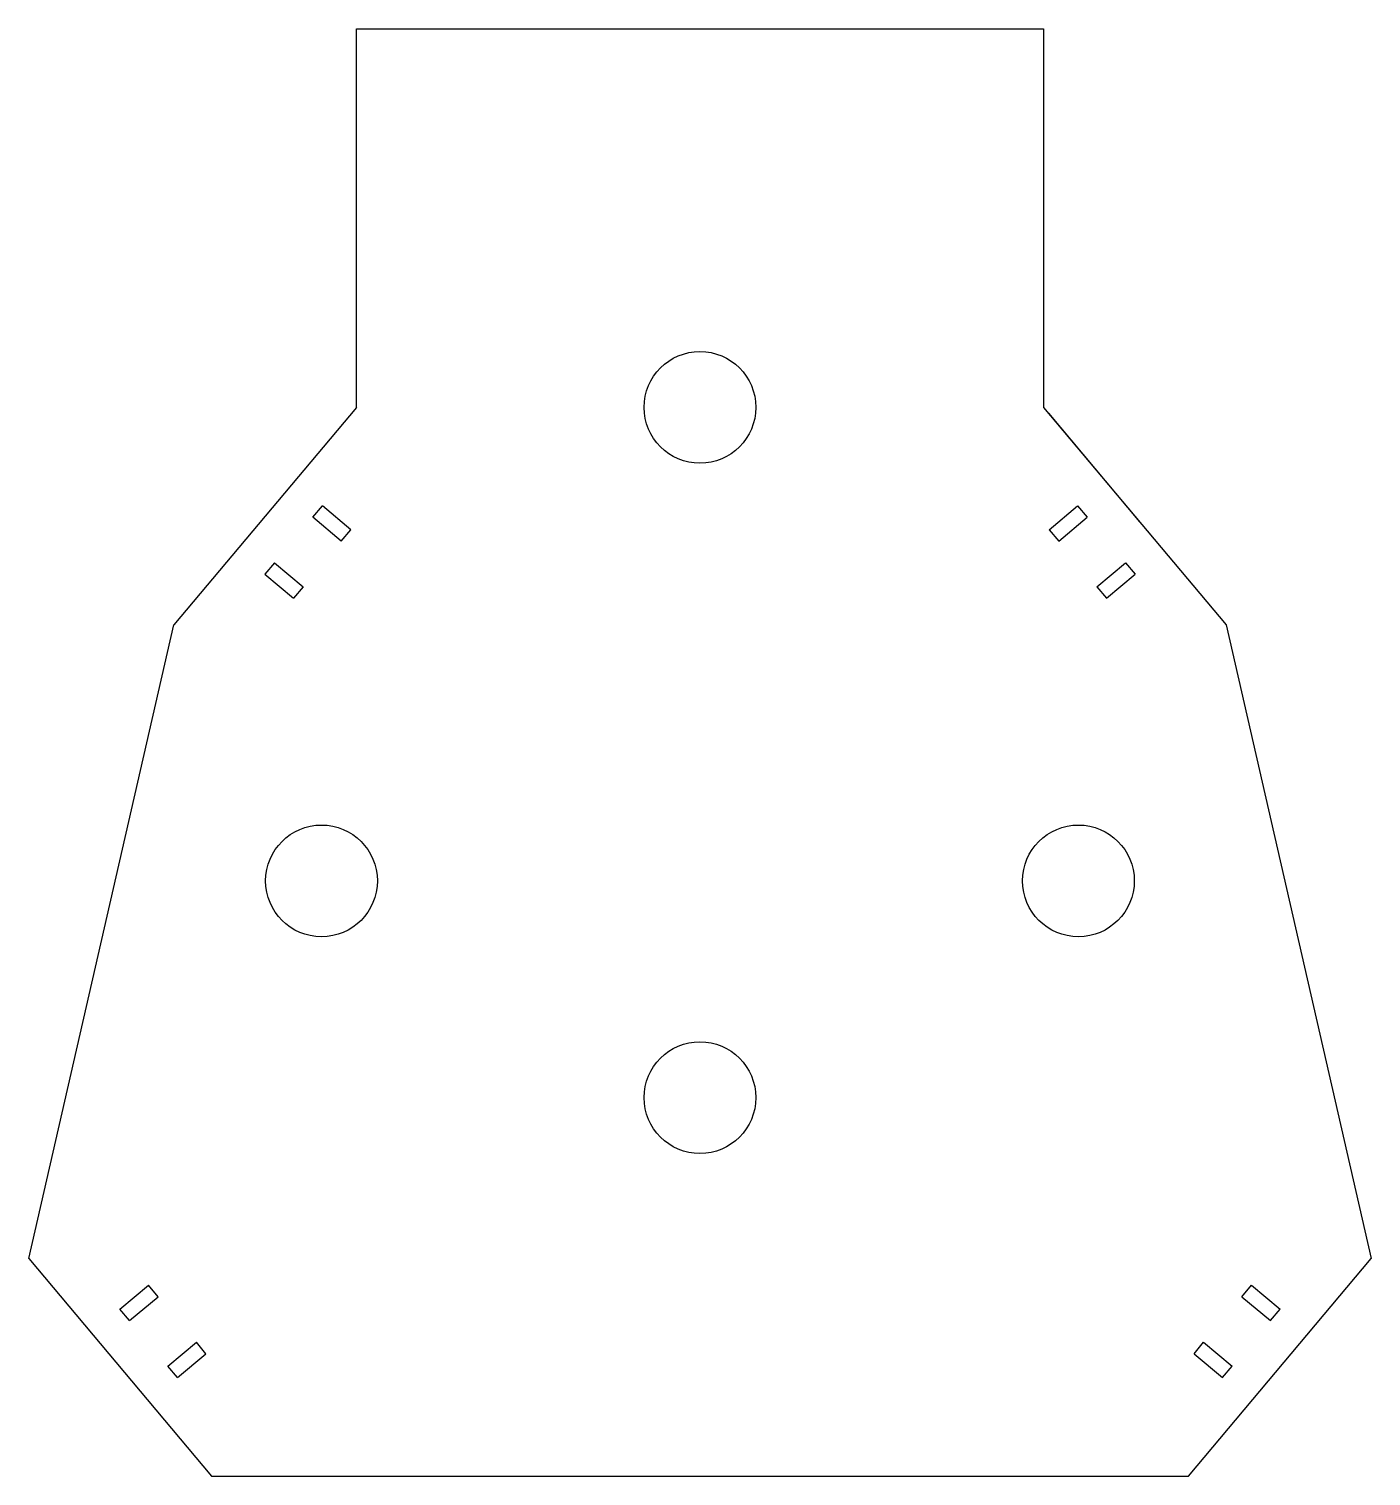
# Model space of a CAD drawing. Header units: millimetres. Extents: x 65 to 245, y -169 to 25.
import ezdxf

# ---------------------------------------------------------------- set-up
doc = ezdxf.new("R2010")
doc.units = ezdxf.units.MM

msp = doc.modelspace()

# ---------------------------------------------------------------- linework, layer by layer
at = {"color": 7, "linetype": 'Continuous'}
for p, q in [((108.66, -25.87), (108.66, 24.93)), ((108.66, 24.93), (200.91, 24.93)), ((200.91, 24.93), (200.91, -25.87)), ((108.66, -25.87), (84.17, -55.05)), ((200.91, -25.87), (225.4, -55.05)), ((201.55, -26.63), (213.8, -41.23)), ((102.81, -40.61), (104.1, -39.08)), ((106.64, -43.82), (102.81, -40.61)), ((107.93, -42.29), (104.1, -39.08)), ((201.64, -42.29), (205.47, -39.08)), ((202.93, -43.82), (206.76, -40.61)), ((205.47, -39.08), (206.76, -40.61)), ((106.64, -43.82), (107.93, -42.29)), ((201.64, -42.29), (202.93, -43.82)), ((97.67, -46.74), (96.39, -48.27)), ((96.39, -48.27), (100.22, -51.48)), ((97.67, -46.74), (101.5, -49.95)), ((208.07, -49.95), (211.9, -46.74)), ((209.35, -51.48), (213.18, -48.27)), ((211.9, -46.74), (213.18, -48.27)), ((101.5, -49.95), (100.22, -51.48)), ((208.07, -49.95), (209.35, -51.48)), ((64.71, -140.15), (84.17, -55.05)), ((225.4, -55.05), (244.86, -140.15)), ((64.71, -140.15), (89.2, -169.34)), ((220.37, -169.34), (244.86, -140.15)), ((76.93, -146.94), (80.76, -143.72)), ((82.04, -145.26), (80.76, -143.72)), ((227.53, -145.26), (228.81, -143.72)), ((228.81, -143.72), (232.64, -146.94)), ((78.21, -148.47), (82.04, -145.26)), ((227.53, -145.26), (231.36, -148.47)), ((78.21, -148.47), (76.93, -146.94)), ((231.36, -148.47), (232.64, -146.94)), ((83.36, -154.6), (87.19, -151.38)), ((88.47, -152.92), (87.19, -151.38)), ((221.1, -152.92), (222.38, -151.38)), ((222.38, -151.38), (226.21, -154.6)), ((84.64, -156.13), (88.47, -152.92)), ((221.1, -152.92), (224.93, -156.13)), ((84.64, -156.13), (83.36, -154.6)), ((224.93, -156.13), (226.21, -154.6)), ((89.2, -169.34), (220.37, -169.34))]:
    msp.add_line(p, q, dxfattribs=at)
for centre in [(154.78, -25.87), (103.98, -89.44), (205.58, -89.44), (154.78, -118.54)]:
    msp.add_circle(centre, 7.5, dxfattribs=at)

doc.saveas('drawing.dxf')
